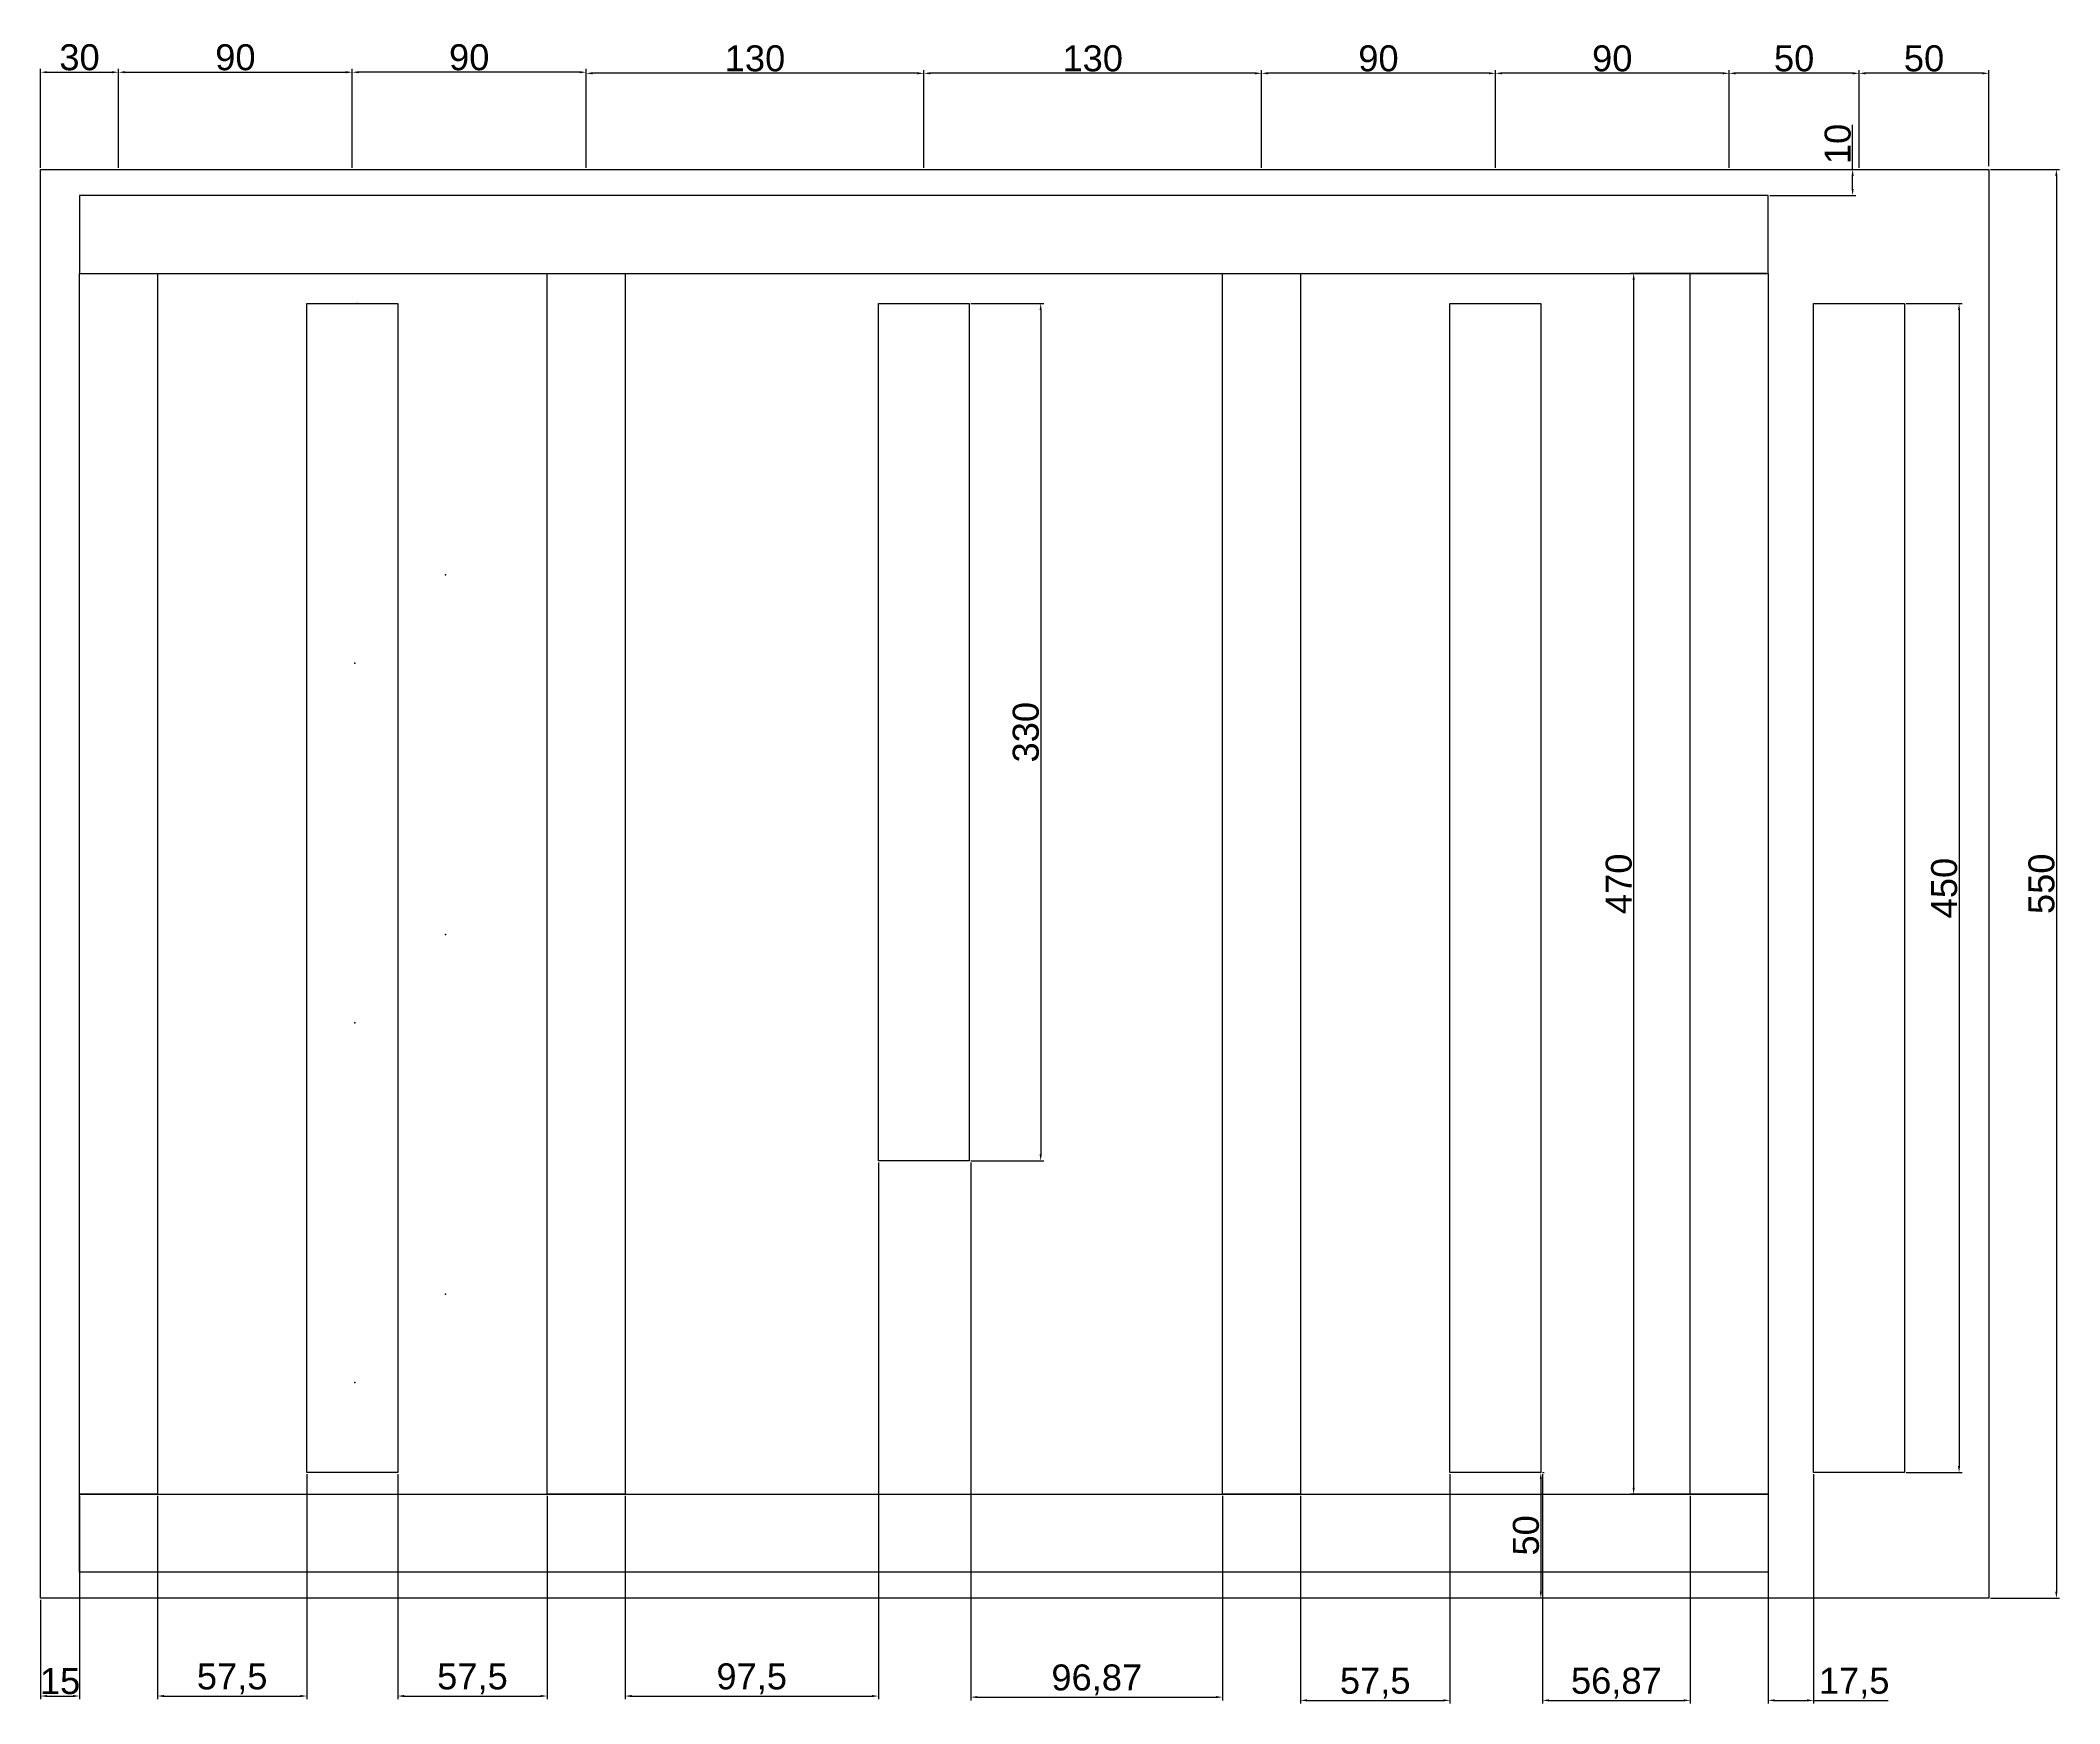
# Model space of a CAD drawing. Header units: millimetres. Extents: x 1066 to 1843, y 1467 to 2107.
import ezdxf

# ---------------------------------------------------------------- set-up
doc = ezdxf.new("R2010")
doc.units = ezdxf.units.MM
doc.layers.add('Layer1', color=1, linetype='Continuous', transparency=0.37)
doc.layers.add('Layer2', color=7, linetype='Continuous')
doc.layers.add('Layer4', color=7, linetype='Continuous')
doc.styles.get("Standard").update_dxf_attribs({"font": 'Arial Regular.ttf', "height": 10})
doc.dimstyles.new('ISO-25', dxfattribs={"dimtxt": 2.5, "dimasz": 2.5, "dimexe": 1.25, "dimexo": 0.625, "dimtad": 1, "dimtxsty": 'Standard', "dimcen": 2.5, "dimadec": 0, "dimazin": 0, "dimtfac": 1, "dimtmove": 0, "dimatfit": 3, "dimfxl": 1, "dimarcsym": 0})

# ---------------------------------------------------------------- blocks, each defined once
blk = doc.blocks.new('*D14')
at = {"layer": 'Defpoints', "color": 0, "transparency": 16777216}
for p in [(1783.64, 2005.91), (1783.64, 1555.91), (1804.62, 1555.91)]:
    blk.add_point(p, dxfattribs=at)
at = {"layer": 'Layer4', "color": 0, "lineweight": -2, "transparency": 16777216}
for p, q in [((1784.27, 2005.91), (1805.87, 2005.91)), ((1804.62, 2003.41), (1804.62, 1558.41)), ((1784.27, 1555.91), (1805.87, 1555.91))]:
    blk.add_line(p, q, dxfattribs=at)
at = {"layer": 'Layer4', "color": 0, "transparency": 16777216}
for points in [[(1804.21, 2003.41), (1805.04, 2003.41), (1804.62, 2005.91)], [(1804.21, 1558.41), (1805.04, 1558.41), (1804.62, 1555.91)]]:
    blk.add_solid(points, dxfattribs=at)
at = {"layer": 'Layer4', "color": 0, "transparency": 16777216, "insert": (1798.93, 1780.91), "char_height": 10, "attachment_point": 5, "rotation": 90}
blk.add_mtext('450', dxfattribs=at)
blk = doc.blocks.new('*D15')
at = {"layer": 'Defpoints', "color": 0, "transparency": 16777216}
for p in [(1816.14, 2057.55), (1816.14, 1507.55), (1842.08, 1507.55)]:
    blk.add_point(p, dxfattribs=at)
at = {"layer": 'Layer4', "color": 0, "lineweight": -2, "transparency": 16777216}
for p, q in [((1816.77, 2057.55), (1843.33, 2057.55)), ((1842.08, 2055.05), (1842.08, 1510.05)), ((1816.77, 1507.55), (1843.33, 1507.55))]:
    blk.add_line(p, q, dxfattribs=at)
at = {"layer": 'Layer4', "color": 0, "transparency": 16777216}
for points in [[(1841.67, 2055.05), (1842.5, 2055.05), (1842.08, 2057.55)], [(1841.67, 1510.05), (1842.5, 1510.05), (1842.08, 1507.55)]]:
    blk.add_solid(points, dxfattribs=at)
at = {"layer": 'Layer4', "color": 0, "transparency": 16777216, "insert": (1836.39, 1782.55), "char_height": 10, "attachment_point": 5, "rotation": 90}
blk.add_mtext('550', dxfattribs=at)
blk = doc.blocks.new('*D16')
at = {"layer": 'Defpoints', "color": 0, "transparency": 16777216}
for p in [(1731.14, 2017.55), (1679.37, 1547.55), (1731.14, 1547.55)]:
    blk.add_point(p, dxfattribs=at)
at = {"layer": 'Layer4', "color": 0, "lineweight": -2, "transparency": 16777216}
for p, q in [((1730.52, 2017.55), (1678.12, 2017.55)), ((1679.37, 2015.05), (1679.37, 1550.05)), ((1730.52, 1547.55), (1678.12, 1547.55))]:
    blk.add_line(p, q, dxfattribs=at)
at = {"layer": 'Layer4', "color": 0, "transparency": 16777216}
for points in [[(1678.96, 2015.05), (1679.79, 2015.05), (1679.37, 2017.55)], [(1678.96, 1550.05), (1679.79, 1550.05), (1679.37, 1547.55)]]:
    blk.add_solid(points, dxfattribs=at)
at = {"layer": 'Layer4', "color": 0, "transparency": 16777216, "insert": (1673.68, 1782.55), "char_height": 10, "attachment_point": 5, "rotation": 90}
blk.add_mtext('470', dxfattribs=at)
blk = doc.blocks.new('*D17')
at = {"layer": 'Defpoints', "color": 0, "transparency": 16777216}
for p in [(1423.64, 2005.91), (1423.64, 1675.91), (1451.12, 1675.91)]:
    blk.add_point(p, dxfattribs=at)
at = {"layer": 'Layer4', "color": 0, "lineweight": -2, "transparency": 16777216}
for p, q in [((1424.27, 2005.91), (1452.37, 2005.91)), ((1451.12, 2003.41), (1451.12, 1678.41)), ((1424.27, 1675.91), (1452.37, 1675.91))]:
    blk.add_line(p, q, dxfattribs=at)
at = {"layer": 'Layer4', "color": 0, "transparency": 16777216}
for points in [[(1450.7, 2003.41), (1451.53, 2003.41), (1451.12, 2005.91)], [(1450.7, 1678.41), (1451.53, 1678.41), (1451.12, 1675.91)]]:
    blk.add_solid(points, dxfattribs=at)
at = {"layer": 'Layer4', "color": 0, "transparency": 16777216, "insert": (1445.42, 1840.91), "char_height": 10, "attachment_point": 5, "rotation": 90}
blk.add_mtext('330', dxfattribs=at)
blk = doc.blocks.new('*D18')
at = {"layer": 'Defpoints', "color": 0, "transparency": 16777216}
for p in [(1731.14, 2057.55), (1763.66, 2057.55), (1731.14, 2047.55)]:
    blk.add_point(p, dxfattribs=at)
at = {"layer": 'Layer4', "color": 0, "lineweight": -2, "transparency": 16777216}
for p, q in [((1763.66, 2057.55), (1763.66, 2074.67)), ((1731.77, 2057.55), (1764.91, 2057.55)), ((1763.66, 2050.05), (1763.66, 2055.05)), ((1731.77, 2047.55), (1764.91, 2047.55))]:
    blk.add_line(p, q, dxfattribs=at)
at = {"layer": 'Layer4', "color": 0, "transparency": 16777216}
for points in [[(1763.24, 2055.05), (1764.07, 2055.05), (1763.66, 2057.55)], [(1763.24, 2050.05), (1764.07, 2050.05), (1763.66, 2047.55)]]:
    blk.add_solid(points, dxfattribs=at)
at = {"layer": 'Layer4', "color": 0, "transparency": 16777216, "insert": (1757.96, 2067.36), "char_height": 10, "attachment_point": 5, "rotation": 90}
blk.add_mtext('10', dxfattribs=at)
blk = doc.blocks.new('*D19')
at = {"layer": 'Defpoints', "color": 0, "transparency": 16777216}
for p in [(1643.64, 1555.91), (1643.64, 1507.55), (1643.64, 1507.55)]:
    blk.add_point(p, dxfattribs=at)
at = {"layer": 'Layer4', "color": 0, "lineweight": -2, "transparency": 16777216}
for p, q in [((1644.27, 1555.91), (1644.89, 1555.91)), ((1643.64, 1553.41), (1643.64, 1510.05)), ((1643.02, 1507.55), (1642.39, 1507.55))]:
    blk.add_line(p, q, dxfattribs=at)
at = {"layer": 'Layer4', "color": 0, "transparency": 16777216}
for points in [[(1643.23, 1553.41), (1644.06, 1553.41), (1643.64, 1555.91)], [(1643.23, 1510.05), (1644.06, 1510.05), (1643.64, 1507.55)]]:
    blk.add_solid(points, dxfattribs=at)
at = {"layer": 'Layer4', "color": 0, "transparency": 16777216, "insert": (1637.95, 1531.73), "char_height": 10, "attachment_point": 5, "rotation": 90}
blk.add_mtext('50', dxfattribs=at)
blk = doc.blocks.new('*D28')
at = {"layer": 'Defpoints', "color": 0, "transparency": 16777216}
for p in [(1096.14, 2094.97), (1066.14, 2057.55), (1096.14, 2057.55)]:
    blk.add_point(p, dxfattribs=at)
at = {"layer": 'Layer4', "color": 0, "lineweight": -2, "transparency": 16777216}
for p, q in [((1066.14, 2058.17), (1066.14, 2096.22)), ((1068.64, 2094.97), (1093.64, 2094.97)), ((1096.14, 2058.17), (1096.14, 2096.22))]:
    blk.add_line(p, q, dxfattribs=at)
at = {"layer": 'Layer4', "color": 0, "transparency": 16777216}
for points in [[(1068.64, 2095.39), (1068.64, 2094.56), (1066.14, 2094.97)], [(1093.64, 2095.39), (1093.64, 2094.56), (1096.14, 2094.97)]]:
    blk.add_solid(points, dxfattribs=at)
at = {"layer": 'Layer4', "color": 0, "transparency": 16777216, "insert": (1081.14, 2100.67), "char_height": 10, "attachment_point": 5}
blk.add_mtext('30', dxfattribs=at)
blk = doc.blocks.new('*D29')
at = {"layer": 'Defpoints', "color": 0, "transparency": 16777216}
for p in [(1186.14, 2094.97), (1096.14, 2057.55), (1186.14, 2057.55)]:
    blk.add_point(p, dxfattribs=at)
at = {"layer": 'Layer4', "color": 0, "lineweight": -2, "transparency": 16777216}
for p, q in [((1096.14, 2058.17), (1096.14, 2096.22)), ((1098.64, 2094.97), (1183.64, 2094.97)), ((1186.14, 2058.17), (1186.14, 2096.22))]:
    blk.add_line(p, q, dxfattribs=at)
at = {"layer": 'Layer4', "color": 0, "transparency": 16777216}
for points in [[(1098.64, 2095.39), (1098.64, 2094.56), (1096.14, 2094.97)], [(1183.64, 2095.39), (1183.64, 2094.56), (1186.14, 2094.97)]]:
    blk.add_solid(points, dxfattribs=at)
at = {"layer": 'Layer4', "color": 0, "transparency": 16777216, "insert": (1141.14, 2100.67), "char_height": 10, "attachment_point": 5}
blk.add_mtext('90', dxfattribs=at)
blk = doc.blocks.new('*D30')
at = {"layer": 'Defpoints', "color": 0, "transparency": 16777216}
for p in [(1186.14, 2094.97), (1186.14, 2058.17), (1276.14, 2057.55)]:
    blk.add_point(p, dxfattribs=at)
at = {"layer": 'Layer4', "color": 0, "lineweight": -2, "transparency": 16777216}
for p, q in [((1186.14, 2058.8), (1186.14, 2096.22)), ((1273.64, 2094.97), (1188.64, 2094.97)), ((1276.14, 2058.17), (1276.14, 2096.22))]:
    blk.add_line(p, q, dxfattribs=at)
at = {"layer": 'Layer4', "color": 0, "transparency": 16777216}
for points in [[(1188.64, 2095.39), (1188.64, 2094.56), (1186.14, 2094.97)], [(1273.64, 2095.39), (1273.64, 2094.56), (1276.14, 2094.97)]]:
    blk.add_solid(points, dxfattribs=at)
at = {"layer": 'Layer4', "color": 0, "transparency": 16777216, "insert": (1231.14, 2100.67), "char_height": 10, "attachment_point": 5}
blk.add_mtext('90', dxfattribs=at)
blk = doc.blocks.new('*D31')
at = {"layer": 'Defpoints', "color": 0, "transparency": 16777216}
for p in [(1276.14, 2094.56), (1276.14, 2057.55), (1406.14, 2057.55)]:
    blk.add_point(p, dxfattribs=at)
at = {"layer": 'Layer4', "color": 0, "lineweight": -2, "transparency": 16777216}
for p, q in [((1276.14, 2058.17), (1276.14, 2095.81)), ((1403.64, 2094.56), (1278.64, 2094.56)), ((1406.14, 2058.17), (1406.14, 2095.81))]:
    blk.add_line(p, q, dxfattribs=at)
at = {"layer": 'Layer4', "color": 0, "transparency": 16777216}
for points in [[(1278.64, 2094.97), (1278.64, 2094.14), (1276.14, 2094.56)], [(1403.64, 2094.97), (1403.64, 2094.14), (1406.14, 2094.56)]]:
    blk.add_solid(points, dxfattribs=at)
at = {"layer": 'Layer4', "color": 0, "transparency": 16777216, "insert": (1341.14, 2100.25), "char_height": 10, "attachment_point": 5}
blk.add_mtext('130', dxfattribs=at)
blk = doc.blocks.new('*D32')
at = {"layer": 'Defpoints', "color": 0, "transparency": 16777216}
for p in [(1406.14, 2094.56), (1406.14, 2058.17), (1536.14, 2057.55)]:
    blk.add_point(p, dxfattribs=at)
at = {"layer": 'Layer4', "color": 0, "lineweight": -2, "transparency": 16777216}
for p, q in [((1406.14, 2058.8), (1406.14, 2095.81)), ((1533.64, 2094.56), (1408.64, 2094.56)), ((1536.14, 2058.17), (1536.14, 2095.81))]:
    blk.add_line(p, q, dxfattribs=at)
at = {"layer": 'Layer4', "color": 0, "transparency": 16777216}
for points in [[(1408.64, 2094.97), (1408.64, 2094.14), (1406.14, 2094.56)], [(1533.64, 2094.97), (1533.64, 2094.14), (1536.14, 2094.56)]]:
    blk.add_solid(points, dxfattribs=at)
at = {"layer": 'Layer4', "color": 0, "transparency": 16777216, "insert": (1471.14, 2100.25), "char_height": 10, "attachment_point": 5}
blk.add_mtext('130', dxfattribs=at)
blk = doc.blocks.new('*D33')
at = {"layer": 'Defpoints', "color": 0, "transparency": 16777216}
for p in [(1536.14, 2094.56), (1536.14, 2058.17), (1626.14, 2057.55)]:
    blk.add_point(p, dxfattribs=at)
at = {"layer": 'Layer4', "color": 0, "lineweight": -2, "transparency": 16777216}
for p, q in [((1536.14, 2058.8), (1536.14, 2095.81)), ((1623.64, 2094.56), (1538.64, 2094.56)), ((1626.14, 2058.17), (1626.14, 2095.81))]:
    blk.add_line(p, q, dxfattribs=at)
at = {"layer": 'Layer4', "color": 0, "transparency": 16777216}
for points in [[(1538.64, 2094.97), (1538.64, 2094.14), (1536.14, 2094.56)], [(1623.64, 2094.97), (1623.64, 2094.14), (1626.14, 2094.56)]]:
    blk.add_solid(points, dxfattribs=at)
at = {"layer": 'Layer4', "color": 0, "transparency": 16777216, "insert": (1581.14, 2100.25), "char_height": 10, "attachment_point": 5}
blk.add_mtext('90', dxfattribs=at)
blk = doc.blocks.new('*D34')
at = {"layer": 'Defpoints', "color": 0, "transparency": 16777216}
for p in [(1626.14, 2094.56), (1626.14, 2058.17), (1716.14, 2057.55)]:
    blk.add_point(p, dxfattribs=at)
at = {"layer": 'Layer4', "color": 0, "lineweight": -2, "transparency": 16777216}
for p, q in [((1626.14, 2058.8), (1626.14, 2095.81)), ((1713.64, 2094.56), (1628.64, 2094.56)), ((1716.14, 2058.17), (1716.14, 2095.81))]:
    blk.add_line(p, q, dxfattribs=at)
at = {"layer": 'Layer4', "color": 0, "transparency": 16777216}
for points in [[(1628.64, 2094.97), (1628.64, 2094.14), (1626.14, 2094.56)], [(1713.64, 2094.97), (1713.64, 2094.14), (1716.14, 2094.56)]]:
    blk.add_solid(points, dxfattribs=at)
at = {"layer": 'Layer4', "color": 0, "transparency": 16777216, "insert": (1671.14, 2100.25), "char_height": 10, "attachment_point": 5}
blk.add_mtext('90', dxfattribs=at)
blk = doc.blocks.new('*D35')
at = {"layer": 'Defpoints', "color": 0, "transparency": 16777216}
for p in [(1716.14, 2094.56), (1716.14, 2058.17), (1766.14, 2057.55)]:
    blk.add_point(p, dxfattribs=at)
at = {"layer": 'Layer4', "color": 0, "lineweight": -2, "transparency": 16777216}
for p, q in [((1716.14, 2058.8), (1716.14, 2095.81)), ((1763.64, 2094.56), (1718.64, 2094.56)), ((1766.14, 2058.17), (1766.14, 2095.81))]:
    blk.add_line(p, q, dxfattribs=at)
at = {"layer": 'Layer4', "color": 0, "transparency": 16777216}
for points in [[(1718.64, 2094.97), (1718.64, 2094.14), (1716.14, 2094.56)], [(1763.64, 2094.97), (1763.64, 2094.14), (1766.14, 2094.56)]]:
    blk.add_solid(points, dxfattribs=at)
at = {"layer": 'Layer4', "color": 0, "transparency": 16777216, "insert": (1741.14, 2100.25), "char_height": 10, "attachment_point": 5}
blk.add_mtext('50', dxfattribs=at)
blk = doc.blocks.new('*D36')
at = {"layer": 'Defpoints', "color": 0, "transparency": 16777216}
for p in [(1766.14, 2094.56), (1766.14, 2058.17), (1816.14, 2058.17)]:
    blk.add_point(p, dxfattribs=at)
at = {"layer": 'Layer4', "color": 0, "lineweight": -2, "transparency": 16777216}
for p, q in [((1766.14, 2058.8), (1766.14, 2095.81)), ((1813.64, 2094.56), (1768.64, 2094.56)), ((1816.14, 2058.8), (1816.14, 2095.81))]:
    blk.add_line(p, q, dxfattribs=at)
at = {"layer": 'Layer4', "color": 0, "transparency": 16777216}
for points in [[(1768.64, 2094.97), (1768.64, 2094.14), (1766.14, 2094.56)], [(1813.64, 2094.97), (1813.64, 2094.14), (1816.14, 2094.56)]]:
    blk.add_solid(points, dxfattribs=at)
at = {"layer": 'Layer4', "color": 0, "transparency": 16777216, "insert": (1791.14, 2100.25), "char_height": 10, "attachment_point": 5}
blk.add_mtext('50', dxfattribs=at)
blk = doc.blocks.new('*D37')
at = {"layer": 'Defpoints', "color": 0, "transparency": 16777216}
for p in [(1081.14, 1547.55), (1066.14, 1507.55), (1081.14, 1469.88)]:
    blk.add_point(p, dxfattribs=at)
at = {"layer": 'Layer4', "color": 0, "lineweight": -2, "transparency": 16777216}
for p, q in [((1081.14, 1546.92), (1081.14, 1468.63)), ((1066.14, 1506.92), (1066.14, 1468.63)), ((1068.64, 1469.88), (1078.64, 1469.88))]:
    blk.add_line(p, q, dxfattribs=at)
at = {"layer": 'Layer4', "color": 0, "transparency": 16777216}
for points in [[(1068.64, 1470.3), (1068.64, 1469.46), (1066.14, 1469.88)], [(1078.64, 1470.3), (1078.64, 1469.46), (1081.14, 1469.88)]]:
    blk.add_solid(points, dxfattribs=at)
at = {"layer": 'Layer4', "color": 0, "transparency": 16777216, "insert": (1073.64, 1475.57), "char_height": 10, "attachment_point": 5}
blk.add_mtext('15', dxfattribs=at)
blk = doc.blocks.new('*D38')
at = {"layer": 'Defpoints', "color": 0, "transparency": 16777216}
for p in [(1168.64, 1555.91), (1111.14, 1547.55), (1168.64, 1469.88)]:
    blk.add_point(p, dxfattribs=at)
at = {"layer": 'Layer4', "color": 0, "lineweight": -2, "transparency": 16777216}
for p, q in [((1168.64, 1555.29), (1168.64, 1468.63)), ((1111.14, 1546.92), (1111.14, 1468.63)), ((1113.64, 1469.88), (1166.14, 1469.88))]:
    blk.add_line(p, q, dxfattribs=at)
at = {"layer": 'Layer4', "color": 0, "transparency": 16777216}
for points in [[(1113.64, 1470.3), (1113.64, 1469.46), (1111.14, 1469.88)], [(1166.14, 1470.3), (1166.14, 1469.46), (1168.64, 1469.88)]]:
    blk.add_solid(points, dxfattribs=at)
at = {"layer": 'Layer4', "color": 0, "transparency": 16777216, "insert": (1139.89, 1476.53), "char_height": 10, "attachment_point": 5}
blk.add_mtext('57,5', dxfattribs=at)
blk = doc.blocks.new('*D39')
at = {"layer": 'Defpoints', "color": 0, "transparency": 16777216}
for p in [(1203.64, 1555.91), (1261.14, 1547.55), (1261.14, 1469.88)]:
    blk.add_point(p, dxfattribs=at)
at = {"layer": 'Layer4', "color": 0, "lineweight": -2, "transparency": 16777216}
for p, q in [((1203.64, 1555.29), (1203.64, 1468.63)), ((1261.14, 1546.92), (1261.14, 1468.63)), ((1206.14, 1469.88), (1258.64, 1469.88))]:
    blk.add_line(p, q, dxfattribs=at)
at = {"layer": 'Layer4', "color": 0, "transparency": 16777216}
for points in [[(1206.14, 1470.3), (1206.14, 1469.46), (1203.64, 1469.88)], [(1258.64, 1470.3), (1258.64, 1469.46), (1261.14, 1469.88)]]:
    blk.add_solid(points, dxfattribs=at)
at = {"layer": 'Layer4', "color": 0, "transparency": 16777216, "insert": (1232.39, 1476.53), "char_height": 10, "attachment_point": 5}
blk.add_mtext('57,5', dxfattribs=at)
blk = doc.blocks.new('*D40')
at = {"layer": 'Defpoints', "color": 0, "transparency": 16777216}
for p in [(1388.64, 1675.91), (1291.14, 1547.55), (1388.64, 1469.88)]:
    blk.add_point(p, dxfattribs=at)
at = {"layer": 'Layer4', "color": 0, "lineweight": -2, "transparency": 16777216}
for p, q in [((1388.64, 1675.29), (1388.64, 1468.63)), ((1291.14, 1546.92), (1291.14, 1468.63)), ((1293.64, 1469.88), (1386.14, 1469.88))]:
    blk.add_line(p, q, dxfattribs=at)
at = {"layer": 'Layer4', "color": 0, "transparency": 16777216}
for points in [[(1293.64, 1470.3), (1293.64, 1469.46), (1291.14, 1469.88)], [(1386.14, 1470.3), (1386.14, 1469.46), (1388.64, 1469.88)]]:
    blk.add_solid(points, dxfattribs=at)
at = {"layer": 'Layer4', "color": 0, "transparency": 16777216, "insert": (1339.89, 1476.53), "char_height": 10, "attachment_point": 5}
blk.add_mtext('97,5', dxfattribs=at)
blk = doc.blocks.new('*D41')
at = {"layer": 'Defpoints', "color": 0, "transparency": 16777216}
for p in [(1424.27, 1675.91), (1521.14, 1547.55), (1521.14, 1469.46)]:
    blk.add_point(p, dxfattribs=at)
at = {"layer": 'Layer4', "color": 0, "lineweight": -2, "transparency": 16777216}
for p, q in [((1424.27, 1675.29), (1424.27, 1468.21)), ((1521.14, 1546.92), (1521.14, 1468.21)), ((1426.77, 1469.46), (1518.64, 1469.46))]:
    blk.add_line(p, q, dxfattribs=at)
at = {"layer": 'Layer4', "color": 0, "transparency": 16777216}
for points in [[(1426.77, 1469.88), (1426.77, 1469.05), (1424.27, 1469.46)], [(1518.64, 1469.88), (1518.64, 1469.05), (1521.14, 1469.46)]]:
    blk.add_solid(points, dxfattribs=at)
at = {"layer": 'Layer4', "color": 0, "transparency": 16777216, "insert": (1472.71, 1476.11), "char_height": 10, "attachment_point": 5}
blk.add_mtext('96,87', dxfattribs=at)
blk = doc.blocks.new('*D42')
at = {"layer": 'Defpoints', "color": 0, "transparency": 16777216}
for p in [(1608.64, 1555.91), (1551.14, 1547.55), (1608.64, 1468.21)]:
    blk.add_point(p, dxfattribs=at)
at = {"layer": 'Layer4', "color": 0, "lineweight": -2, "transparency": 16777216}
for p, q in [((1608.64, 1555.29), (1608.64, 1466.96)), ((1551.14, 1546.92), (1551.14, 1466.96)), ((1553.64, 1468.21), (1606.14, 1468.21))]:
    blk.add_line(p, q, dxfattribs=at)
at = {"layer": 'Layer4', "color": 0, "transparency": 16777216}
for points in [[(1553.64, 1468.63), (1553.64, 1467.8), (1551.14, 1468.21)], [(1606.14, 1468.63), (1606.14, 1467.8), (1608.64, 1468.21)]]:
    blk.add_solid(points, dxfattribs=at)
at = {"layer": 'Layer4', "color": 0, "transparency": 16777216, "insert": (1579.89, 1474.86), "char_height": 10, "attachment_point": 5}
blk.add_mtext('57,5', dxfattribs=at)
blk = doc.blocks.new('*D43')
at = {"layer": 'Defpoints', "color": 0, "transparency": 16777216}
for p in [(1644.27, 1555.91), (1701.14, 1547.55), (1701.14, 1468.21)]:
    blk.add_point(p, dxfattribs=at)
at = {"layer": 'Layer4', "color": 0, "lineweight": -2, "transparency": 16777216}
for p, q in [((1644.27, 1555.29), (1644.27, 1466.96)), ((1701.14, 1546.92), (1701.14, 1466.96)), ((1646.77, 1468.21), (1698.64, 1468.21))]:
    blk.add_line(p, q, dxfattribs=at)
at = {"layer": 'Layer4', "color": 0, "transparency": 16777216}
for points in [[(1646.77, 1468.63), (1646.77, 1467.8), (1644.27, 1468.21)], [(1698.64, 1468.63), (1698.64, 1467.8), (1701.14, 1468.21)]]:
    blk.add_solid(points, dxfattribs=at)
at = {"layer": 'Layer4', "color": 0, "transparency": 16777216, "insert": (1672.71, 1474.86), "char_height": 10, "attachment_point": 5}
blk.add_mtext('56,87', dxfattribs=at)
blk = doc.blocks.new('*D44')
at = {"layer": 'Defpoints', "color": 0, "transparency": 16777216}
for p in [(1748.64, 1555.91), (1731.14, 1547.55), (1748.64, 1468.21)]:
    blk.add_point(p, dxfattribs=at)
at = {"layer": 'Layer4', "color": 0, "lineweight": -2, "transparency": 16777216}
for p, q in [((1748.64, 1555.29), (1748.64, 1466.96)), ((1731.14, 1546.92), (1731.14, 1466.96)), ((1733.64, 1468.21), (1746.14, 1468.21)), ((1748.64, 1468.21), (1777.36, 1468.21))]:
    blk.add_line(p, q, dxfattribs=at)
at = {"layer": 'Layer4', "color": 0, "transparency": 16777216}
for points in [[(1733.64, 1468.63), (1733.64, 1467.8), (1731.14, 1468.21)], [(1746.14, 1468.63), (1746.14, 1467.8), (1748.64, 1468.21)]]:
    blk.add_solid(points, dxfattribs=at)
at = {"layer": 'Layer4', "color": 0, "transparency": 16777216, "insert": (1764.25, 1474.86), "char_height": 10, "attachment_point": 5}
blk.add_mtext('17,5', dxfattribs=at)

msp = doc.modelspace()

# ---------------------------------------------------------------- linework, layer by layer
msp.add_lwpolyline([(1066.144, 2057.546), (1816.144, 2057.546), (1816.144, 1507.546), (1066.144, 1507.546)], close=True)
at = {"layer": 'Layer1'}
for points in [[(1168.644, 2005.911), (1203.644, 2005.911), (1203.644, 1555.911), (1168.644, 1555.911)], [(1388.644, 2005.911), (1423.644, 2005.911), (1423.644, 1675.911), (1388.644, 1675.911)], [(1608.644, 2005.911), (1643.644, 2005.911), (1643.644, 1555.911), (1608.644, 1555.911)], [(1748.644, 2005.911), (1783.644, 2005.911), (1783.644, 1555.911), (1748.644, 1555.911)]]:
    msp.add_lwpolyline(points, close=True, dxfattribs=at)
for p in [(1188.04, 2005.911), (1222.072, 1901.51), (1187.072, 1867.478), (1222.072, 1763.077), (1187.072, 1729.045), (1222.072, 1624.644), (1187.072, 1590.612)]:
    msp.add_point(p, dxfattribs=at)
at = {"layer": 'Layer2'}
for points in [[(1081.144, 2017.546), (1731.144, 2017.546), (1731.144, 2047.546), (1081.144, 2047.546)], [(1081.144, 2017.546), (1111.144, 2017.546), (1111.144, 1547.546), (1081.144, 1547.546)], [(1261.144, 2017.546), (1291.144, 2017.546), (1291.144, 1547.546), (1261.144, 1547.546)], [(1521.144, 2017.546), (1551.144, 2017.546), (1551.144, 1547.546), (1521.144, 1547.546)], [(1701.144, 2017.546), (1731.144, 2017.546), (1731.144, 1547.546), (1701.144, 1547.546)], [(1081.144, 1547.546), (1731.144, 1547.546), (1731.144, 1517.546), (1081.144, 1517.546)]]:
    msp.add_lwpolyline(points, close=True, dxfattribs=at)

# ---------------------------------------------------------------- dimensions: what is measured, and where the dimension line sits
at = {"layer": 'Layer4'}
for base, p1, p2, picture, middle in [((1096.144, 2094.975), (1066.144, 2057.546), (1096.144, 2057.546), '*D28', (1081.144, 2100.668)), ((1186.144, 2094.975), (1096.144, 2057.546), (1186.144, 2057.546), '*D29', (1141.144, 2100.668)), ((1186.144, 2094.975), (1276.144, 2057.546), (1186.144, 2058.171), '*D30', (1231.144, 2100.668)), ((1276.144, 2094.558), (1406.144, 2057.546), (1276.144, 2057.546), '*D31', (1341.144, 2100.251)), ((1406.144, 2094.558), (1536.144, 2057.546), (1406.144, 2058.171), '*D32', (1471.144, 2100.251)), ((1536.144, 2094.558), (1626.144, 2057.546), (1536.144, 2058.171), '*D33', (1581.144, 2100.251)), ((1626.144, 2094.558), (1716.144, 2057.546), (1626.144, 2058.171), '*D34', (1671.144, 2100.251)), ((1716.144, 2094.558), (1766.144, 2057.546), (1716.144, 2058.171), '*D35', (1741.144, 2100.251)), ((1766.144, 2094.558), (1816.144, 2058.171), (1766.144, 2058.171), '*D36', (1791.144, 2100.251)), ((1388.644, 1469.882), (1291.144, 1547.546), (1388.644, 1675.911), '*D40', (1339.894, 1476.53)), ((1521.1444, 1469.465), (1424.26941, 1675.91133), (1521.1444, 1547.54627), '*D41', (1472.7069, 1476.11319)), ((1168.644, 1469.882), (1111.144, 1547.546), (1168.644, 1555.911), '*D38', (1139.894, 1476.53)), ((1261.144, 1469.882), (1203.644, 1555.911), (1261.144, 1547.546), '*D39', (1232.394, 1476.53)), ((1608.644, 1468.215), (1551.144, 1547.546), (1608.644, 1555.911), '*D42', (1579.894, 1474.863)), ((1701.1444, 1468.215), (1644.26941, 1555.91133), (1701.1444, 1547.54626), '*D43', (1672.7069, 1474.86319)), ((1748.644, 1468.215), (1731.144, 1547.546), (1748.644, 1555.911), '*D44', (1764.252, 1474.863)), ((1081.144, 1469.882), (1066.144, 1507.546), (1081.144, 1547.546), '*D37', (1073.644, 1475.575))]:
    dim = msp.add_linear_dim(base=base, p1=p1, p2=p2, dimstyle='ISO-25', dxfattribs=at)
    dim.commit()
    dim.dimension.update_dxf_attribs({"geometry": picture, "text_midpoint": middle})
for base, p1, p2, picture, middle in [((1763.655, 2057.546), (1731.144, 2047.546), (1731.144, 2057.546), '*D18', (1757.962, 2067.356)), ((1842.083, 1507.546), (1816.144, 2057.546), (1816.144, 1507.546), '*D15', (1836.389, 1782.546)), ((1679.375, 1547.546), (1731.144, 2017.546), (1731.144, 1547.546), '*D16', (1673.682, 1782.546)), ((1451.116, 1675.911), (1423.644, 2005.911), (1423.644, 1675.911), '*D17', (1445.422, 1840.911)), ((1804.625, 1555.911), (1783.644, 2005.911), (1783.644, 1555.911), '*D14', (1798.932, 1780.911))]:
    dim = msp.add_linear_dim(base=base, p1=p1, p2=p2, angle=90, dimstyle='ISO-25', dxfattribs=at)
    dim.commit()
    dim.dimension.update_dxf_attribs({"geometry": picture, "text_midpoint": middle})
dim = msp.add_linear_dim(base=(1643.644, 1507.546), p1=(1643.644, 1555.911), p2=(1643.644, 1507.546), angle=90, text='50', dimstyle='ISO-25', dxfattribs=at)
dim.commit()
dim.dimension.update_dxf_attribs({"geometry": '*D19', "text_midpoint": (1637.951, 1531.729)})

doc.saveas('drawing.dxf')
